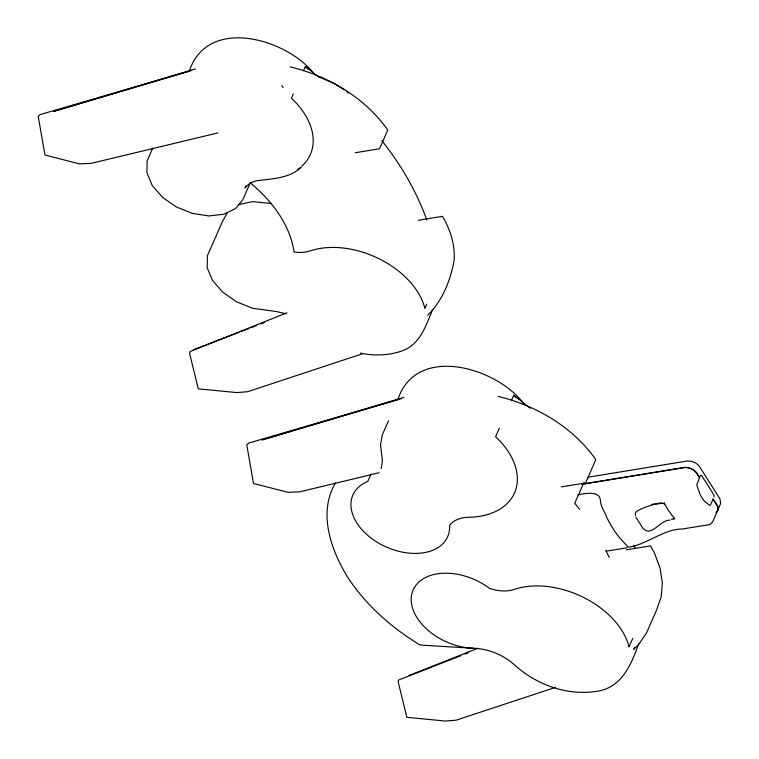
<?xml version="1.0" encoding="UTF-8"?>
<svg xmlns="http://www.w3.org/2000/svg" width="759" height="759" viewBox="0 0 759 759"><rect width="100%" height="100%" fill="white"/><g stroke="black" fill="none" stroke-linecap="round" stroke-linejoin="round"><path stroke-width="1.14" d="M664.542 502.885L664.163 504.128M381.179 468.607L382.46 460.855L380.506 444.698L382.318 434.831L388.485 420.78M714.067 496.87L713.953 495.058M674.798 518.302L673.622 519.023M577.827 494.877C584.487 493.53 600.654 490.058 600.416 501.168C601.033 507.107 604.914 512.259 606.944 517.78A93.936 49.468 80.7 0 0 619.875 538.14L627.883 546.717L629.126 547.201C647.569 543.956 664.087 529.032 682.218 529.014L709.902 524.602L712.748 521.642L717.578 510.627M717.672 510.418L720.623 503.511L720.025 498.938L699.039 465.893L695.956 463.161L691.904 461.377L687.578 460.96L588.102 477.183M152.749 148.09L147.113 160.917L146.942 172.881L152.227 185.462L162.398 197.245L176.287 206.922L192.359 213.393L208.801 215.935L223.772 214.275L235.584 208.583L242.927 199.503L249.967 183.46M189.446 70.625C208.289 15.797 286.532 38.832 314.008 73.566M245.897 185.917L244.958 188.061C247.614 184.371 251.779 182.056 256.106 180.889C271.912 178.545 289.293 178.801 301.674 166.904M293.287 94.002L291.428 98.224A75.245 49.667 23.7 0 1 302.12 165.87M303.496 70.739L305.355 66.517L319.036 77.342M335.478 482.942C317.85 512.771 330.782 549.601 347.451 576.84C365.705 605.075 391.549 627.702 420.144 645.055L477.354 648.518C491.31 649.941 504.782 655.947 515.124 665.434C536.48 684.533 565.882 695.434 594.582 691.61C621.118 689.02 630.862 665.624 638.831 643.566M426.71 304.131L424.86 308.363A75.245 49.667 23.7 0 0 310.213 250.906A33.614 22.191 23.7 0 1 294.094 252.007C289.862 223.981 271.371 200.319 250.062 182.663M432.706 309.549C425.932 325.469 420.04 344.918 401.758 350.99C388.542 355.591 374.149 355.971 360.516 353.134M397.972 399.168C416.757 343.447 497.439 367.83 523.833 403.835M371.056 474.024L367.792 481.462A51.754 34.155 23.7 0 0 380.904 544.383A51.754 34.155 23.7 0 0 449.575 525.522A33.614 22.191 23.7 0 1 468.588 517.287A75.245 49.667 23.7 0 0 495.589 436.719L499.318 428.218M511.452 400.591L513.786 395.268L530.209 408.266M583.747 482.838L574.791 503.226L579.639 509.393M632.75 638.357L629.012 646.858A75.245 49.667 23.7 0 0 514.374 589.401A33.614 22.191 23.7 0 1 489.451 588.339A51.754 34.155 23.7 0 0 411.976 593.32A51.754 34.155 23.7 0 0 473.73 648.3M634.666 647.304L633.737 649.419L638.727 644.419L646.45 633.072L656.677 609.762L661.184 596.916L662.341 582.94L660.112 568.263L654.571 553.32L650.605 545.882L626.251 549.858M227.434 212.624L222.387 221.637L207.359 255.859L207.207 267.823L212.511 280.403L222.691 292.187L236.599 301.845L252.671 308.306L276.437 311.522L285.726 313.752M427.668 315.279C442.421 300.962 450.466 280.384 454.11 260.47C455.277 244.948 450.277 229.607 442.525 216.315L418.181 220.29M286.968 312.784L190.044 351.54L189.608 353.362L198.298 388.883L236.941 392.583L247.576 391.72L362.707 353.694M409.063 675.491L478.018 648.186M193.63 349.662L239.028 332.281M241.058 331.512L248.943 328.495M250.982 327.717L256.504 325.602M260.916 323.913L264.217 322.651M460.798 655.691L398.598 680.007L398.171 681.829L406.862 717.35L445.505 721.05L456.14 720.187L555.626 687.322M465.058 654.068L468.369 652.797M669.931 520.124C660.14 519.763 651.478 537.894 642.788 528.131L635.748 516.993M195.433 68.908L53.595 111.44L119.229 91.962M403.987 397.374L262.159 439.907L401.35 398.608M121.497 91.298L188.26 71.479M191.61 70.445L40.293 114.552L38.197 116.336L44.971 155.026L79.363 163.859L91.089 163.384L217.814 132.929M399.035 399.243L248.857 443.019L246.76 444.802L253.534 483.492L287.917 492.316L299.653 491.851L379.139 472.743M238.421 204.693L252.491 201.628L270.821 203.45M355.184 152.749L379.528 148.783L387.754 130.045C364.832 97.456 328.353 76.08 290.033 66.839M561.243 486.899L585.597 482.923L595.824 459.612C572.912 427.023 536.433 405.657 498.113 396.407M582.077 484.109L684.533 467.392A10.37 6.85 23.7 0 1 696.496 472.62L699.513 477.439M581.992 484.318L684.447 467.601A10.37 6.85 23.7 0 1 696.401 472.829L699.428 477.639M651.772 504.45L661.895 502.8M606.327 551.167L627.266 547.751M671.345 519.222L674.552 518.691L668.205 510.152L664.4 503.378C654.941 503.34 645.805 506.452 637.465 510.864A4.753 4.146 -12.5 0 0 636.184 511.803L635.274 513.407L635.558 515.456M318.856 76.735L334.567 83.642L344.33 89.923M346.844 91.782L348.514 93.025M381.805 140.586C400.799 164.437 416.368 191.154 426.805 219.844M701.743 475.703L713.65 494.46M713.071 499.128L717.302 505.807M281.817 85.568L283.079 87.56M605.72 550.303L609.23 557.457M633.955 545.341L635.236 548.605M305.355 66.517A75.245 49.667 23.7 0 1 307.917 69.003M300.441 167.331A75.245 49.667 23.7 0 1 297.708 169.39M717.34 505.798A10.37 6.85 23.7 0 1 716.05 512.439M701.629 475.532A2.362 1.243 80.7 0 0 701.373 475.257L700.424 475.381L696.743 484.944L699.798 493.777A32.049 16.869 80.7 0 0 704.627 501.386L709.722 505.39L710.443 505.124L713.156 498.929L717.397 505.598A10.37 6.85 23.7 0 1 716.135 512.24M513.786 395.268A75.245 49.667 23.7 0 1 516.348 397.754"/></g></svg>
